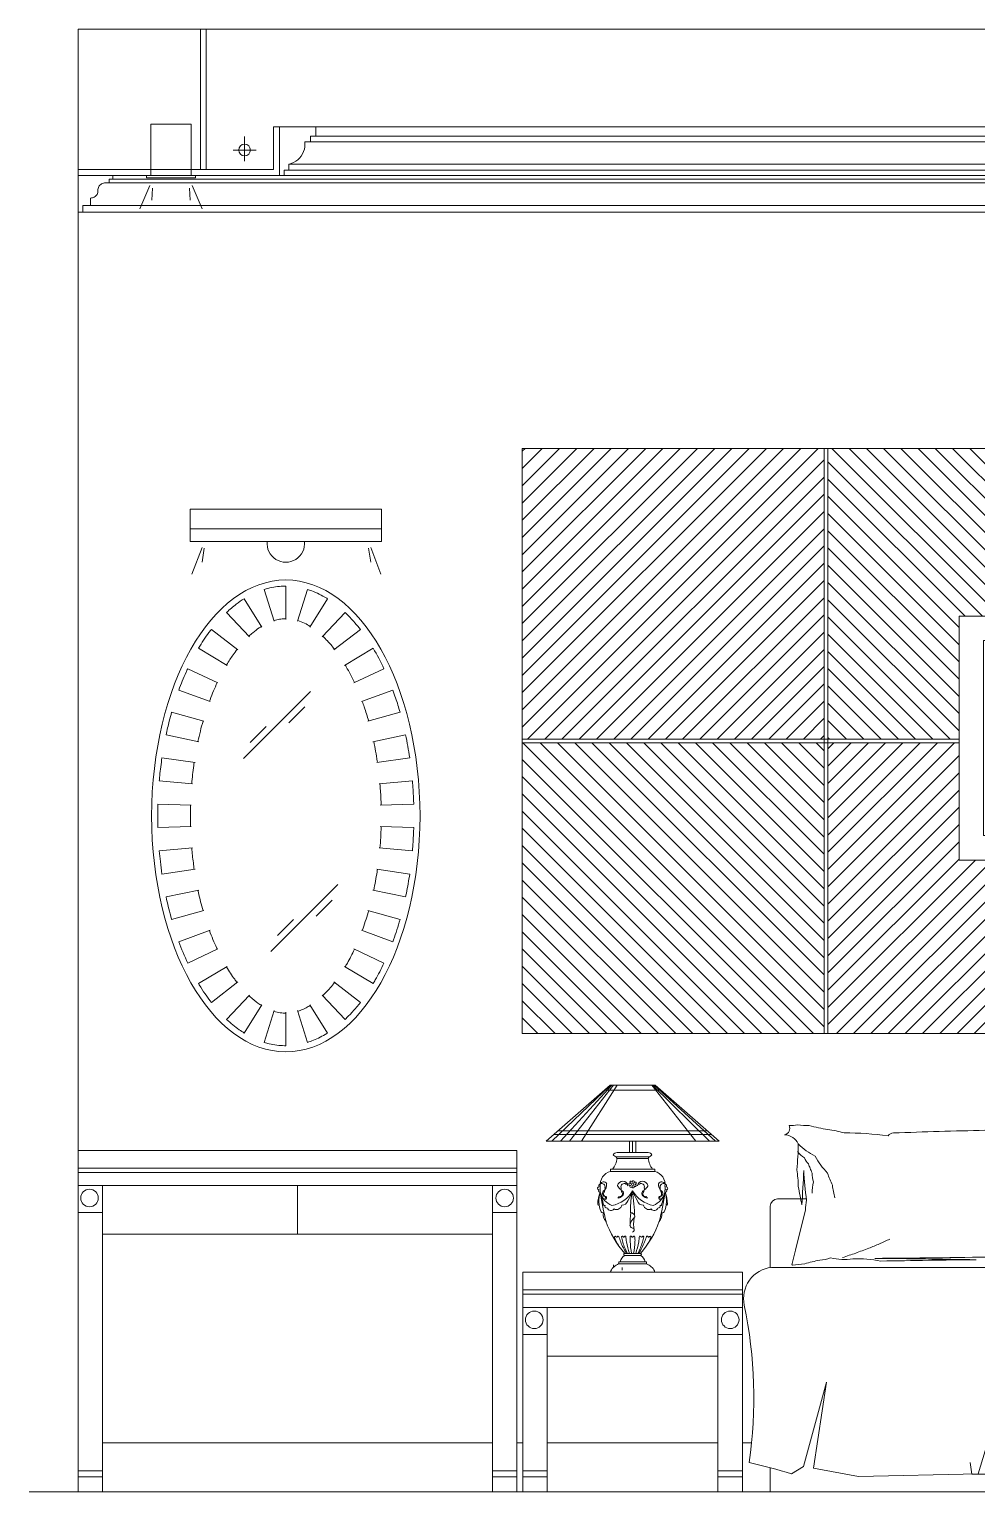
# Model space of a CAD drawing. Header units: centimetres. Extents: x 3092 to 3453, y 1226 to 1526.
# Drawn here: x 3091.6 to 3285.9, y 1226.3 to 1526.3 of the extents above; entities that cross this region are included whole.
import ezdxf

# ---------------------------------------------------------------- set-up
doc = ezdxf.new("R2010")
doc.units = ezdxf.units.CM
doc.layers.add('傢俱', color=7, linetype='Continuous', lineweight=15)

# ---------------------------------------------------------------- blocks, each defined once
blk = doc.blocks.new('天花線板剖面02')
for p, q in [((0, 0), (0, -10)), ((7.5, 0), (0, 0)), ((7.5, -1.92), (7.5, 0)), ((6.35, -1.92), (7.5, -1.92)), ((6.35, -1.92), (6.35, -3.07)), ((4.75, -5.58), (4.48, -6.02)), ((4.97, -5.11), (4.75, -5.58)), ((5.12, -4.61), (4.97, -5.11)), ((5.22, -4.1), (5.12, -4.61)), ((5.2, -3.07), (5.24, -3.58)), ((6.35, -3.07), (5.2, -3.07)), ((5.24, -3.58), (5.22, -4.1)), ((1.92, -8.88), (1, -8.88)), ((1, -8.88), (1, -10)), ((2.42, -7.54), (1.92, -7.67)), ((1.92, -7.67), (1.92, -8.88)), ((2.9, -7.34), (2.42, -7.54)), ((3.36, -7.09), (2.9, -7.34)), ((3.77, -6.78), (3.36, -7.09)), ((4.15, -6.43), (3.77, -6.78)), ((4.48, -6.02), (4.15, -6.43)), ((1, -10), (0, -10))]:
    blk.add_line(p, q)
blk = doc.blocks.new('天花線板剖面')
for p, q in [((0, 0), (0, -7.5)), ((0, 0), (7.15, 0)), ((4.08, -2.87), (4.11, -2.67)), ((4.08, -3.08), (4.08, -2.87)), ((4.11, -2.67), (4.17, -2.47)), ((4.17, -2.47), (4.25, -2.29)), ((4.25, -2.29), (4.36, -2.12)), ((4.36, -2.12), (4.5, -1.96)), ((4.5, -1.96), (4.65, -1.83)), ((4.65, -1.83), (4.82, -1.72)), ((4.82, -1.72), (5.01, -1.63)), ((5.01, -1.63), (5.21, -1.57)), ((5.21, -1.57), (5.41, -1.54)), ((5.41, -1.54), (5.61, -1.54)), ((5.61, -1.54), (6.38, -1.54)), ((6.38, -1.54), (6.38, -0.77)), ((6.38, -0.77), (7.15, -0.77)), ((7.15, -0.77), (7.15, 0)), ((2.54, -4.62), (2.74, -4.61)), ((2.54, -6.15), (2.54, -4.62)), ((2.74, -4.61), (2.94, -4.58)), ((2.94, -4.58), (3.14, -4.52)), ((3.14, -4.52), (3.33, -4.44)), ((3.33, -4.44), (3.5, -4.33)), ((3.5, -4.33), (3.65, -4.19)), ((3.65, -4.19), (3.79, -4.04)), ((3.79, -4.04), (3.9, -3.87)), ((3.9, -3.87), (3.98, -3.68)), ((3.98, -3.68), (4.04, -3.48)), ((4.04, -3.48), (4.07, -3.28)), ((4.07, -3.28), (4.08, -3.08)), ((0, -7.5), (1, -7.5)), ((1, -7.5), (1, -6.15)), ((1, -6.15), (2.54, -6.15))]:
    blk.add_line(p, q)
blk = doc.blocks.new('燈剖面示意')
for p, q in [((-2.31, 0), (-1.2, 0)), ((-1.2, 0), (1.2, 0)), ((-0.05, -2.26), (-0.05, 2.76)), ((1.2, 0), (2.4, 0))]:
    blk.add_line(p, q)
for start, end in [(0, 180), (180, 0)]:
    blk.add_arc((0, 0), 1.2, start, end)
blk = doc.blocks.new('筒燈立面')
for p, q in [((4.13, 10.51), (-4.13, 10.51)), ((-4.13, 10.51), (-4.13, 0)), ((4.13, 0), (4.13, 10.51)), ((-5, 0), (-5, -0.5)), ((-4.13, 0), (-5, 0)), ((-4.13, 0), (4.13, 0)), ((4.13, 0), (5, 0)), ((5, -0.5), (5, 0)), ((-4.32, -2.05), (-6.39, -6.84)), ((-5, -0.5), (5, -0.5)), ((-3.76, -2.61), (-3.93, -5.07)), ((3.76, -2.61), (3.93, -5.07)), ((4.32, -2.05), (6.39, -6.84))]:
    blk.add_line(p, q)
blk = doc.blocks.new('雙親床組')
at = {"color": 7, "linetype": 'ByBlock'}
for p, q in [((-73, 60.05), (-67.08, 60.05)), ((-3.78, 60.05), (-1.48, 60.05)), ((6, 60.05), (-2.4, 60.05)), ((73.04, 60.05), (69.29, 60.05)), ((-74.5, 58.55), (-74.5, 45.97)), ((74.54, 58.55), (74.54, 45.75)), ((-80.21, 45.02), (-80.21, 0)), ((73.32, 46), (-74.23, 46)), ((79.6, 45.02), (79.6, 0)), ((-85.21, 37.82), (-85.21, 0)), ((84.61, 37.82), (84.61, 0.01)), ((-80.21, 32.27), (-85.21, 32.27)), ((61.95, 22.47), (60.01, 31.09)), ((84.61, 32.27), (79.6, 32.27)), ((-80.21, 4.27), (-85.21, 4.27)), ((-80.21, 3.05), (-85.21, 3.05)), ((-74.54, 4.92), (-74.54, 0)), ((74.54, 5.16), (74.54, 0)), ((84.61, 4.27), (79.6, 4.27)), ((84.61, 3.05), (79.6, 3.05)), ((-85.21, 0), (-80.21, 0)), ((79.6, 0), (84.61, 0))]:
    blk.add_line(p, q, dxfattribs=at)
at = {"color": 7}
for p, q in [((-125.24, 45.02), (-125.24, 0)), ((-80.21, 45.02), (-125.24, 45.02)), ((124.64, 45.02), (79.6, 45.02)), ((124.64, 45.02), (124.64, 0)), ((-80.21, 41.42), (-125.24, 41.42)), ((-80.21, 40.52), (-125.24, 40.52)), ((124.64, 41.42), (79.6, 41.42)), ((124.64, 40.52), (79.6, 40.52)), ((-80.21, 37.82), (-125.24, 37.82)), ((-120.24, 37.82), (-120.24, 0.01)), ((124.64, 37.82), (79.6, 37.82)), ((119.63, 37.82), (119.63, 0)), ((-120.24, 32.27), (-125.24, 32.27)), ((124.64, 32.27), (119.63, 32.27)), ((-85.21, 27.82), (-120.24, 27.82)), ((119.63, 27.82), (84.61, 27.82)), ((-120.24, 4.27), (-125.24, 4.27)), ((-120.24, 3.05), (-125.24, 3.05)), ((124.64, 4.27), (119.63, 4.27)), ((124.64, 3.05), (119.63, 3.05)), ((-125.24, 0), (-120.24, 0)), ((119.63, 0), (124.64, 0))]:
    blk.add_line(p, q, dxfattribs=at)
at = {"lineweight": 18, "ltscale": 0.05}
blk.add_line((-74.54, 0), (74.54, 0), dxfattribs=at)
at = {"color": 7, "linetype": 'ByBlock'}
for points in [[(-68.74, 71.36, 0.263368), (-71.54, 73.24, 0.494818), (-70.62, 75.11, 0.049225), (-68.85, 75.29, 0.036831), (-66.49, 75.11, 0.031893), (-62.69, 74.3, -0.035782), (-59.3, 73.6, -0.032941), (-50.33, 73.01, -0.233177), (-49.21, 73.6, -0.003617), (-30.46, 74.14, 0.033397), (-28.44, 74.36, 0.03204), (-24.73, 74.29, -0.018442), (-18.3, 73.99, -0.010837), (-11.82, 74.06, -0.014624), (-7.03, 74.36, -0.111249), (-4.78, 75.09, 0.153708), (-3.09, 75.49, 0.076444), (-2.34, 75.32, 0.215512), (-2.15, 75.11, 0.585858), (-2.41, 74.81, -0.363489), (-2.9, 74.55, -0.191716), (-2.91, 73.4, 0.129675), (-2.71, 71.74, 0.01735), (-3.01, 70.05, -0.019326), (-3.27, 68.55, -0.018818), (-3.94, 61.71, -0.037668), (-4.03, 65.14, -0.006204), (-3.89, 61.75, -0.001963), (-3.27, 51.06, -0.028341), (-2.85, 47.45, 0.117014), (-2.9, 46.56, 0.36606), (-3.04, 46.47, 0.03973), (-4.4, 46.75, 0.048309), (-5.78, 47.3, -0.062981), (-6.84, 47.69, -0.04058), (-9.18, 48.02, -0.014345), (-15.86, 48.25, -0.005484), (-28.4, 48.17, -0.002795), (-53.02, 47.87, -0.0018), (-32.27, 47.6, 0.001908), (-51.84, 47.31, 0.06251), (-57.55, 47.75, -0.078669), (-62.11, 47.95, -0.047825), (-64.35, 47.48, 0.034494), (-67.43, 46.75, 0.023571), (-69.96, 46.45, 0.510228), (-70.06, 46.56), (-69.31, 49.56), (-67.24, 57.82, -0.073041), (-67.04, 59.78, -0.023305), (-67.62, 65.89, -0.005996), (-68.02, 58.82, 0.01097), (-68.76, 62.62, 0.042281), (-69.05, 66.05, 0.027201), (-68.76, 71.39)], [(4.33, 71.36, 0.263368), (1.54, 73.24, 0.494818), (2.46, 75.11, 0.049225), (4.22, 75.29, 0.036831), (6.59, 75.11, 0.031893), (10.39, 74.3, -0.035782), (13.78, 73.6, -0.032941), (22.74, 73.01, -0.026564), (33.87, 73.6, -0.010819), (27.62, 74.14, 0.033397), (29.64, 74.36, 0.03204), (33.35, 74.29, -0.00554), (54.78, 73.99, -0.010837), (61.26, 74.06, -0.014624), (66.05, 74.36, -0.111249), (68.3, 75.09, 0.153708), (69.99, 75.49, 0.076444), (70.73, 75.32, 0.215512), (70.93, 75.11, 0.585858), (70.66, 74.81, -0.363489), (70.18, 74.55, -0.191716), (70.17, 73.4, 0.129675), (70.37, 71.74, 0.01735), (70.07, 70.05, -0.019326), (69.8, 68.55, -0.018818), (69.14, 61.71, -0.037668), (69.05, 65.14, -0.006204), (69.19, 61.75, -0.001963), (69.8, 51.06, -0.028341), (70.23, 47.45, 0.117014), (70.18, 46.56, 0.36606), (70.03, 46.47, 0.03973), (68.68, 46.75, 0.048309), (67.3, 47.3, -0.062981), (66.23, 47.69, -0.04058), (63.89, 48.02, -0.014345), (57.22, 48.25, -0.002498), (29.68, 48.17, -0.14072), (30.06, 47.87, -0.008762), (25.81, 47.6, 0.008153), (21.24, 47.31, 0.06251), (15.52, 47.75, -0.078669), (10.96, 47.95, -0.047825), (8.73, 47.48, 0.034494), (5.65, 46.75, 0.023571), (3.12, 46.45, 0.510228), (3.02, 46.56), (3.77, 49.56), (5.84, 57.82, -0.073041), (6.03, 59.78, -0.023305), (5.46, 65.89, -0.005996), (5.05, 58.82, 0.01097), (4.32, 62.62, 0.042281), (4.03, 66.05, 0.027201), (4.32, 71.39)], [(-16.36, 73.98, -0.027842), (-18.73, 72.92, -0.048685), (-19.99, 72.11, -0.023666), (-22.78, 69.67, -0.031223), (-24.68, 67.61, -0.046801), (-25.19, 66.84, -0.023191), (-26, 65.17)], [(-8.16, 74.55, -0.088153), (-11.61, 74.2, -0.088153), (-14.73, 72.67, -0.077547), (-16.89, 70.51, -0.077547), (-18.3, 67.79)], [(56.72, 73.98, -0.027842), (54.34, 72.92, -0.004463), (38.09, 72.11, -0.023666), (35.3, 69.67, -0.031223), (33.39, 67.61, -0.046801), (32.88, 66.84, -0.023191), (32.08, 65.17)], [(64.92, 74.55, -0.088153), (61.47, 74.2, -0.088153), (58.35, 72.67, -0.077547), (56.18, 70.51, -0.077547), (54.78, 67.79)], [(-68.91, 69.76, 0.05369), (-67.49, 68.46, 0.070312), (-66.68, 67.23, 0.015448), (-66.3, 66.38, 0.013244), (-65.93, 65.35, 0.082127), (-65.63, 63.55, 0.064164), (-65.93, 61.23)], [(-68.76, 71.36, 0.077379), (-65.28, 68.83, 0.077379), (-62.73, 65.35, 0.047525), (-61.74, 62.89, 0.047525), (-61.23, 60.29)], [(4.17, 69.76, 0.05369), (5.59, 68.46, 0.070312), (6.4, 67.23, 0.015448), (6.77, 66.38, 0.013244), (7.15, 65.35, 0.082127), (7.45, 63.55, 0.064164), (7.15, 61.23)], [(4.32, 71.36, 0.077379), (7.8, 68.83, 0.077379), (10.34, 65.35, 0.047525), (11.34, 62.89, 0.047525), (11.85, 60.29)], [(-7.78, 47.87, -0.016108), (-11.67, 50.5, -0.024599), (-14.35, 52, -0.009477), (-19.26, 54.33, -0.015937), (-22.24, 55.57, -0.072521), (-23.88, 55.93, -0.033339), (-27.5, 55.94)], [(65.3, 47.87, -0.016108), (61.4, 50.5, -0.024599), (58.72, 52, -0.002568), (38.82, 54.33, -0.015937), (35.84, 55.57, -0.072521), (34.2, 55.93, -0.033339), (30.58, 55.94)], [(-59.7, 48.03, -0.009729), (-56.97, 48.93, -0.009729), (-54.28, 49.94, -0.007971), (-52.11, 50.84, -0.007971), (-49.96, 51.81)], [(13.37, 48.03, -0.009729), (16.1, 48.93, -0.009729), (18.79, 49.94, -0.007971), (20.97, 50.84, -0.007971), (23.11, 51.81)], [(-74.23, 46, 0.450814), (-79.81, 38.26, -0.085969), (-78.79, 6.02, -0.008376), (-70.13, 3.69), (-67.68, 5.19), (-62.98, 22.47), (-65.62, 4.82), (-56.41, 3.13), (-31.86, 3.69), (-27.34, 18.53)], [(73.32, 46, -0.450814), (78.89, 38.26, 0.085969), (77.88, 6.02, 0.008376), (69.21, 3.69), (66.77, 5.19), (62.07, 22.47), (64.7, 4.82), (55.49, 3.13), (30.94, 3.69), (26.43, 18.53)]]:
    blk.add_lwpolyline(points, format="xyb", dxfattribs=at)
blk.add_lwpolyline([(32.61, 6.2), (33.23, 3.59), (-33.14, 3.59), (-33.46, 5.97)], dxfattribs=at)
at = {"color": 7}
for centre in [(-122.89, 35.27), (-82.7, 35.27), (81.95, 35.27), (122.14, 35.27)]:
    blk.add_circle(centre, 1.8, dxfattribs=at)
at = {"color": 7, "linetype": 'ByBlock'}
for centre, start, end in [((-73, 58.55), 90, 180), ((73.04, 58.55), 0, 90)]:
    blk.add_arc(centre, 1.5, start, end, dxfattribs=at)
blk = doc.blocks.new('雙親房化妝檯')
at = {"color": 7}
for p, q in [((23.03, 197.54), (62.21, 197.54)), ((25.44, 193.67), (23.33, 188.24)), ((25.9, 193.52), (25.44, 190.7)), ((59.57, 193.52), (60.03, 190.7)), ((60.03, 193.67), (62.13, 188.24)), ((37.72, 177.37), (34.1, 183.19)), ((40.24, 178.55), (38.21, 185.09)), ((42.62, 178.92), (42.62, 185.77)), ((45, 178.55), (47.04, 185.09)), ((47.52, 177.37), (51.14, 183.19)), ((35.17, 175.38), (30.47, 180.36)), ((50.07, 175.38), (54.78, 180.36)), ((32.76, 172.7), (27.35, 176.9)), ((52.48, 172.7), (57.9, 176.9)), ((30.59, 169.5), (24.7, 173.01)), ((54.65, 169.5), (60.54, 173.01)), ((28.7, 165.92), (22.49, 168.82)), ((56.54, 165.92), (62.75, 168.82)), ((27.11, 162.07), (20.67, 164.43)), ((47.67, 164.16), (33.91, 150.39)), ((58.14, 162.07), (64.57, 164.43)), ((25.8, 158.03), (19.2, 159.9)), ((46.51, 160.97), (43.23, 157.69)), ((59.45, 158.03), (66.04, 159.9)), ((38.59, 156.95), (35.32, 153.67)), ((24.76, 153.84), (18.06, 155.26)), ((60.48, 153.84), (67.18, 155.26)), ((24, 149.56), (17.22, 150.56)), ((61.25, 149.56), (68.03, 150.56)), ((23.49, 145.21), (16.66, 145.8)), ((61.75, 145.21), (68.58, 145.8)), ((23.24, 140.83), (16.39, 141.02)), ((62, 140.83), (68.85, 141.02)), ((23.24, 136.43), (16.39, 136.24)), ((62, 136.43), (68.85, 136.24)), ((23.49, 132.05), (16.66, 131.46)), ((61.75, 132.05), (68.58, 131.46)), ((24, 127.7), (17.22, 126.7)), ((61.25, 127.7), (68.03, 126.7)), ((24.76, 123.42), (18.06, 122)), ((53.28, 124.56), (39.52, 110.8)), ((60.48, 123.42), (67.18, 122)), ((52.11, 121.37), (48.84, 118.09)), ((25.8, 119.23), (19.2, 117.36)), ((44.2, 117.35), (40.92, 114.07)), ((59.45, 119.23), (66.04, 117.36)), ((27.11, 115.19), (20.67, 112.83)), ((58.14, 115.19), (64.57, 112.83)), ((28.7, 111.34), (22.49, 108.44)), ((56.54, 111.34), (62.75, 108.44)), ((30.59, 107.76), (24.7, 104.25)), ((54.65, 107.76), (60.54, 104.25)), ((32.76, 104.56), (27.35, 100.36)), ((52.48, 104.56), (57.9, 100.36)), ((35.17, 101.88), (30.47, 96.9)), ((37.72, 99.89), (34.1, 94.07)), ((47.52, 99.89), (51.14, 94.07)), ((50.07, 101.88), (54.78, 96.9)), ((40.24, 98.71), (38.21, 92.17)), ((42.62, 98.34), (42.62, 91.49)), ((45, 98.71), (47.04, 92.17)), ((0, 70), (0, 0)), ((90, 70), (0, 70)), ((90, 70), (90, 0)), ((90, 66.4), (0, 66.4)), ((90, 65.5), (0, 65.5)), ((90, 62.8), (0, 62.8)), ((5.01, 62.8), (5.01, 0.01)), ((45, 52.8), (45, 62.8)), ((84.99, 62.8), (84.99, 0)), ((5.01, 57.25), (0, 57.25)), ((90, 57.25), (84.99, 57.25)), ((84.99, 52.8), (5.01, 52.8)), ((5.01, 4.27), (0, 4.27)), ((5.01, 3.05), (0, 3.05)), ((90, 4.27), (84.99, 4.27)), ((90, 3.05), (84.99, 3.05)), ((0, 0), (5.01, 0)), ((84.99, 0), (90, 0))]:
    blk.add_line(p, q, dxfattribs=at)
at = {"color": 7, "ltscale": 100}
for p in [(0, 70), (90, 0)]:
    blk.add_line(p, (90, 70), dxfattribs=at)
at = {"color": 7}
blk.add_lwpolyline([(23.03, 194.94), (62.21, 194.94), (62.21, 201.54), (23.03, 201.54)], close=True, dxfattribs=at)
for centre in [(2.35, 60.25), (87.5, 60.25)]:
    blk.add_circle(centre, 1.8, dxfattribs=at)
blk.add_arc((42.62, 194.5), 3.84, 173.3719, 6.6281, dxfattribs=at)
blk.add_ellipse((42.62, 138.63), major_axis=(0, -48.4), ratio=0.568618, dxfattribs=at)
for points, knots in [([(34.1, 183.19), (33.55, 182.85), (33, 182.47), (31.79, 181.54), (31.12, 180.98), (30.47, 180.36)], [3.4818503, 3.4818503, 3.4818503, 3.4818503, 3.5495517, 3.5495517, 3.6341875, 3.6341875, 3.6341875, 3.6341875]), ([(42.62, 185.77), (42.31, 185.77), (42, 185.76), (40.65, 185.68), (39.6, 185.49), (38.45, 185.17), (38.33, 185.13), (38.21, 185.09)], [3.1415928, 3.1415928, 3.1415928, 3.1415928, 3.1783617, 3.1783617, 3.3020917, 3.3020917, 3.3163824, 3.3163824, 3.3163824, 3.3163824]), ([(51.14, 183.19), (51.1, 183.22), (51.05, 183.25), (49.99, 183.89), (48.97, 184.4), (47.64, 184.9), (47.34, 185), (47.04, 185.09)], [2.8013337, 2.8013337, 2.8013337, 2.8013337, 2.8071716, 2.8071716, 2.9309016, 2.9309016, 2.9668036, 2.9668036, 2.9668036, 2.9668036]), ([(57.9, 176.9), (57.54, 177.36), (57.17, 177.81), (56.14, 179), (55.46, 179.71), (54.78, 180.36)], [2.5091808, 2.5091808, 2.5091808, 2.5091808, 2.5597116, 2.5597116, 2.6489977, 2.6489977, 2.6489977, 2.6489977]), ([(37.63, 177.51), (37.48, 177.41), (37.32, 177.31), (36.73, 176.91), (36.29, 176.57), (35.58, 175.98), (35.32, 175.75), (35.06, 175.5)], [3.4818502, 3.4818502, 3.4818502, 3.4818502, 3.5107662, 3.5107662, 3.5887635, 3.5887635, 3.6341875, 3.6341875, 3.6341875, 3.6341875]), ([(42.62, 179.09), (42.36, 179.09), (42.11, 179.07), (41.49, 179.01), (41.13, 178.95), (40.57, 178.82), (40.38, 178.77), (40.19, 178.71)], [3.1415924, 3.1415924, 3.1415924, 3.1415924, 3.1987769, 3.1987769, 3.2767742, 3.2767742, 3.3163804, 3.3163804, 3.3163804, 3.3163804]), ([(47.61, 177.51), (47.22, 177.75), (46.85, 177.96), (46, 178.37), (45.53, 178.56), (45.07, 178.7), (45.06, 178.7), (45.05, 178.71)], [2.8013354, 2.8013354, 2.8013354, 2.8013354, 2.8719899, 2.8719899, 2.9647849, 2.9647849, 2.9668027, 2.9668027, 2.9668027, 2.9668027]), ([(27.35, 176.9), (27.18, 176.69), (27.02, 176.47), (26.11, 175.24), (25.39, 174.16), (24.7, 173.01)], [3.7740051, 3.7740051, 3.7740051, 3.7740051, 3.7970117, 3.7970117, 3.9034302, 3.9034302, 3.9034302, 3.9034302]), ([(52.61, 172.8), (52.13, 173.43), (51.64, 174), (50.83, 174.87), (50.51, 175.2), (50.19, 175.5)], [2.5091808, 2.5091808, 2.5091808, 2.5091808, 2.5936048, 2.5936048, 2.6489984, 2.6489984, 2.6489984, 2.6489984]), ([(32.63, 172.8), (32.35, 172.44), (32.07, 172.06), (31.35, 171.04), (30.92, 170.37), (30.48, 169.63), (30.46, 169.61), (30.45, 169.58)], [3.7740051, 3.7740051, 3.7740051, 3.7740051, 3.8227555, 3.8227555, 3.9007528, 3.9007528, 3.9034303, 3.9034303, 3.9034303, 3.9034303]), ([(22.49, 168.82), (22.38, 168.58), (22.27, 168.34), (21.63, 166.92), (21.14, 165.69), (20.67, 164.43)], [4.0246483, 4.0246483, 4.0246483, 4.0246483, 4.0444717, 4.0444717, 4.1395075, 4.1395075, 4.1395075, 4.1395075]), ([(56.69, 165.99), (56.16, 167.13), (55.6, 168.21), (54.94, 169.33), (54.87, 169.46), (54.8, 169.58)], [2.2585369, 2.2585369, 2.2585369, 2.2585369, 2.3661293, 2.3661293, 2.3797551, 2.3797551, 2.3797551, 2.3797551]), ([(28.55, 165.99), (28.03, 164.87), (27.53, 163.69), (27.03, 162.35), (26.99, 162.24), (26.95, 162.13)], [4.0246484, 4.0246484, 4.0246484, 4.0246484, 4.1302352, 4.1302352, 4.1395076, 4.1395076, 4.1395076, 4.1395076]), ([(59.61, 158.07), (59.32, 159.07), (59.02, 160.04), (58.57, 161.37), (58.43, 161.75), (58.29, 162.13)], [2.033686, 2.033686, 2.033686, 2.033686, 2.111659, 2.111659, 2.1436779, 2.1436779, 2.1436779, 2.1436779]), ([(66.04, 159.9), (65.76, 160.89), (65.46, 161.87), (64.95, 163.36), (64.77, 163.9), (64.57, 164.43)], [2.0336862, 2.0336862, 2.0336862, 2.0336862, 2.1036969, 2.1036969, 2.143678, 2.143678, 2.143678, 2.143678]), ([(19.2, 159.9), (19.03, 159.3), (18.87, 158.69), (18.48, 157.15), (18.26, 156.21), (18.06, 155.26)], [4.2494994, 4.2494994, 4.2494994, 4.2494994, 4.2919318, 4.2919318, 4.3558301, 4.3558301, 4.3558301, 4.3558301]), ([(61.41, 149.58), (61.4, 149.68), (61.38, 149.77), (61.16, 151.22), (60.92, 152.56), (60.64, 153.88)], [1.823688, 1.823688, 1.823688, 1.823688, 1.8301939, 1.8301939, 1.9273551, 1.9273551, 1.9273551, 1.9273551]), ([(17.22, 150.56), (17.04, 149.33), (16.88, 148.09), (16.73, 146.49), (16.69, 146.15), (16.66, 145.8)], [4.4594973, 4.4594973, 4.4594973, 4.4594973, 4.5393918, 4.5393918, 4.5613538, 4.5613538, 4.5613538, 4.5613538]), ([(23.83, 149.58), (23.8, 149.37), (23.77, 149.16), (23.57, 147.72), (23.43, 146.48), (23.33, 145.23)], [4.4594973, 4.4594973, 4.4594973, 4.4594973, 4.4744587, 4.4744587, 4.5613538, 4.5613538, 4.5613538, 4.5613538]), ([(62.17, 140.83), (62.14, 141.83), (62.09, 142.83), (61.99, 144.29), (61.96, 144.76), (61.92, 145.23)], [1.6210265, 1.6210265, 1.6210265, 1.6210265, 1.6894613, 1.6894613, 1.7218315, 1.7218315, 1.7218315, 1.7218315]), ([(68.85, 141.02), (68.84, 141.45), (68.83, 141.87), (68.76, 143.47), (68.68, 144.64), (68.58, 145.8)], [1.6210264, 1.6210264, 1.6210264, 1.6210264, 1.6476822, 1.6476822, 1.7218316, 1.7218316, 1.7218316, 1.7218316]), ([(16.39, 141.02), (16.39, 141.01), (16.39, 140.99), (16.34, 139.4), (16.34, 137.82), (16.39, 136.24)], [4.6621589, 4.6621589, 4.6621589, 4.6621589, 4.6631218, 4.6631218, 4.7626191, 4.7626191, 4.7626191, 4.7626191]), ([(23.07, 140.83), (23.06, 140.22), (23.05, 139.61), (23.04, 138.14), (23.05, 137.28), (23.07, 136.43)], [4.6621589, 4.6621589, 4.6621589, 4.6621589, 4.703941, 4.703941, 4.7626191, 4.7626191, 4.7626191, 4.7626191]), ([(68.58, 131.46), (68.68, 132.65), (68.76, 133.85), (68.83, 135.45), (68.84, 135.84), (68.85, 136.24)], [1.419761, 1.419761, 1.419761, 1.419761, 1.4956773, 1.4956773, 1.5205662, 1.5205662, 1.5205662, 1.5205662]), ([(23.33, 132.03), (23.41, 131.02), (23.52, 130.02), (23.71, 128.57), (23.77, 128.12), (23.83, 127.67)], [4.8634242, 4.8634242, 4.8634242, 4.8634242, 4.9334234, 4.9334234, 4.9652806, 4.9652806, 4.9652806, 4.9652806]), ([(16.66, 131.46), (16.73, 130.72), (16.8, 129.98), (16.98, 128.39), (17.09, 127.54), (17.22, 126.7)], [4.8634242, 4.8634242, 4.8634242, 4.8634242, 4.9105818, 4.9105818, 4.9652807, 4.9652807, 4.9652807, 4.9652807]), ([(60.64, 123.38), (60.9, 124.61), (61.13, 125.86), (61.36, 127.31), (61.38, 127.49), (61.41, 127.67)], [1.2142376, 1.2142376, 1.2142376, 1.2142376, 1.3048878, 1.3048878, 1.3179047, 1.3179047, 1.3179047, 1.3179047]), ([(67.18, 122), (67.24, 122.26), (67.29, 122.52), (67.6, 124.07), (67.83, 125.38), (68.03, 126.7)], [1.2142376, 1.2142376, 1.2142376, 1.2142376, 1.2316997, 1.2316997, 1.3179047, 1.3179047, 1.3179047, 1.3179047]), ([(24.6, 123.38), (24.87, 122.11), (25.17, 120.87), (25.55, 119.5), (25.59, 119.34), (25.64, 119.19)], [5.0689477, 5.0689477, 5.0689477, 5.0689477, 5.1629058, 5.1629058, 5.1752784, 5.1752784, 5.1752784, 5.1752784]), ([(18.06, 122), (18.34, 120.67), (18.65, 119.37), (19.07, 117.85), (19.13, 117.6), (19.2, 117.36)], [5.0689478, 5.0689478, 5.0689478, 5.0689478, 5.1580418, 5.1580418, 5.1752785, 5.1752785, 5.1752785, 5.1752785]), ([(58.29, 115.13), (58.73, 116.32), (59.13, 117.56), (59.54, 118.95), (59.57, 119.07), (59.61, 119.19)], [0.997915, 0.997915, 0.997915, 0.997915, 1.0986711, 1.0986711, 1.1079069, 1.1079069, 1.1079069, 1.1079069]), ([(64.57, 112.83), (64.62, 112.96), (64.67, 113.09), (65.19, 114.56), (65.64, 115.94), (66.04, 117.36)], [0.9979149, 0.9979149, 0.9979149, 0.9979149, 1.0077543, 1.0077543, 1.1079069, 1.1079069, 1.1079069, 1.1079069]), ([(26.95, 115.13), (27.41, 113.87), (27.91, 112.66), (28.48, 111.43), (28.51, 111.35), (28.55, 111.27)], [5.2852704, 5.2852704, 5.2852704, 5.2852704, 5.3923881, 5.3923881, 5.4001296, 5.4001296, 5.4001296, 5.4001296]), ([(54.8, 107.68), (54.95, 107.93), (55.09, 108.18), (55.74, 109.33), (56.23, 110.28), (56.69, 111.27)], [0.7618374, 0.7618374, 0.7618374, 0.7618374, 0.789346, 0.789346, 0.8830557, 0.8830557, 0.8830557, 0.8830557]), ([(60.54, 104.25), (60.68, 104.49), (60.82, 104.73), (61.59, 106.07), (62.19, 107.23), (62.75, 108.44)], [0.7618375, 0.7618375, 0.7618375, 0.7618375, 0.7838089, 0.7838089, 0.8830557, 0.8830557, 0.8830557, 0.8830557]), ([(30.45, 107.68), (30.99, 106.76), (31.56, 105.9), (32.3, 104.89), (32.46, 104.67), (32.63, 104.46)], [5.5213478, 5.5213478, 5.5213478, 5.5213478, 5.6218705, 5.6218705, 5.6507735, 5.6507735, 5.6507735, 5.6507735]), ([(24.7, 104.25), (24.75, 104.17), (24.81, 104.08), (25.65, 102.69), (26.48, 101.48), (27.35, 100.36)], [5.5213477, 5.5213477, 5.5213477, 5.5213477, 5.5292319, 5.5292319, 5.6507726, 5.6507726, 5.6507726, 5.6507726]), ([(50.19, 101.76), (50.29, 101.86), (50.39, 101.96), (50.91, 102.47), (51.34, 102.92), (52.05, 103.75), (52.33, 104.09), (52.61, 104.46)], [0.4925952, 0.4925952, 0.4925952, 0.4925952, 0.5102381, 0.5102381, 0.5831292, 0.5831292, 0.6324118, 0.6324118, 0.6324118, 0.6324118]), ([(35.06, 101.76), (35.28, 101.55), (35.5, 101.35), (36.26, 100.7), (36.78, 100.31), (37.41, 99.89), (37.52, 99.82), (37.63, 99.75)], [5.7905911, 5.7905911, 5.7905911, 5.7905911, 5.8292862, 5.8292862, 5.9219608, 5.9219608, 5.9429279, 5.9429279, 5.9429279, 5.9429279]), ([(45.05, 98.55), (45.27, 98.62), (45.48, 98.69), (46.07, 98.92), (46.44, 99.09), (47.08, 99.43), (47.34, 99.58), (47.61, 99.75)], [0.1747883, 0.1747883, 0.1747883, 0.1747883, 0.2186735, 0.2186735, 0.2915646, 0.2915646, 0.340258, 0.340258, 0.340258, 0.340258]), ([(54.78, 96.9), (55.29, 97.39), (55.81, 97.91), (56.85, 99.06), (57.38, 99.69), (57.9, 100.36)], [0.492595, 0.492595, 0.492595, 0.492595, 0.5598635, 0.5598635, 0.6324124, 0.6324124, 0.6324124, 0.6324124]), ([(30.47, 96.9), (31.32, 96.1), (32.18, 95.38), (33.41, 94.52), (33.75, 94.29), (34.1, 94.07)], [5.79059, 5.79059, 5.79059, 5.79059, 5.9004219, 5.9004219, 5.9429274, 5.9429274, 5.9429274, 5.9429274]), ([(40.19, 98.55), (40.64, 98.41), (41.07, 98.32), (41.87, 98.2), (42.25, 98.17), (42.62, 98.17)], [6.1083953, 6.1083953, 6.1083953, 6.1083953, 6.1999846, 6.1999846, 6.2831853, 6.2831853, 6.2831853, 6.2831853]), ([(47.04, 92.17), (47.45, 92.29), (47.86, 92.44), (49.2, 92.98), (50.12, 93.45), (51.07, 94.03), (51.11, 94.05), (51.14, 94.07)], [0.174789, 0.174789, 0.174789, 0.174789, 0.2239454, 0.2239454, 0.3359181, 0.3359181, 0.340259, 0.340259, 0.340259, 0.340259]), ([(38.21, 92.17), (38.54, 92.06), (38.87, 91.97), (40.24, 91.64), (41.28, 91.51), (42.43, 91.49), (42.52, 91.49), (42.62, 91.49)], [6.1083965, 6.1083965, 6.1083965, 6.1083965, 6.1478819, 6.1478819, 6.2716119, 6.2716119, 6.2831853, 6.2831853, 6.2831853, 6.2831853])]:
    blk.add_open_spline(points, degree=3, knots=knots, dxfattribs=at)
for points in [[(62.75, 168.82), (62.06, 170.3), (61.32, 171.7), (60.54, 173.01)], [(25.64, 158.07), (25.25, 156.72), (24.91, 155.31), (24.6, 153.88)], [(68.03, 150.56), (67.79, 152.15), (67.51, 153.72), (67.18, 155.26)], [(61.92, 132.03), (62.04, 133.49), (62.13, 134.95), (62.17, 136.43)], [(20.67, 112.83), (21.23, 111.3), (21.84, 109.84), (22.49, 108.44)]]:
    blk.add_open_spline(points, degree=3, dxfattribs=at)
blk = doc.blocks.new('掛畫03')
at = {"color": 7}
for p, q in [((-34.99, 50), (34.99, 50)), ((-34.99, 0), (-34.99, 50)), ((34.99, 50), (34.99, 0)), ((-29.99, 45), (29.99, 45)), ((-29.99, 5), (-29.99, 45)), ((-27.99, 43), (27.99, 43)), ((-27.99, 7), (-27.99, 43)), ((27.99, 43), (27.99, 7)), ((29.99, 45), (29.99, 5)), ((-8.9, 28.25), (-7.4, 30.89)), ((-12.48, 26.86), (-12.16, 27.62)), ((-9.27, 20.63), (-12.2, 27.53)), ((-12.1, 25.75), (-11.22, 27.82)), ((-12.09, 21.13), (-9.08, 28.22)), ((-11.89, 23.71), (-10.03, 28.06)), ((-11.32, 20.96), (-8.18, 28.36)), ((-8.1, 20.44), (-11.21, 27.76)), ((-7.21, 20.32), (-10.44, 27.92)), ((-10.32, 20.76), (-7.02, 28.5)), ((-6.19, 20.21), (-9.54, 28.09)), ((-9.53, 20.62), (-6.13, 28.62)), ((-5.31, 20.13), (-8.75, 28.22)), ((-8.49, 20.45), (-4.99, 28.68)), ((-4.19, 20.06), (-7.73, 28.38)), ((-7.67, 20.39), (-4.13, 28.72)), ((-3.33, 20.03), (-6.93, 28.48)), ((-6.67, 20.17), (-3.02, 28.75)), ((-5.86, 20.11), (-2.18, 28.76)), ((-2.19, 19.96), (-5.86, 28.59)), ((-1.37, 20.02), (-5.04, 28.65)), ((-4.8, 20.29), (-1.2, 28.74)), ((-3.98, 20.23), (-0.37, 28.71)), ((-0.37, 20.23), (-3.98, 28.71)), ((0.45, 20.29), (-3.15, 28.74)), ((-2.98, 20.02), (0.69, 28.65)), ((1.51, 20.11), (-2.17, 28.76)), ((-2.16, 19.96), (1.51, 28.59)), ((2.32, 20.17), (-1.33, 28.75)), ((-1.02, 20.03), (2.58, 28.48)), ((3.32, 20.39), (-0.22, 28.72)), ((-0.16, 20.06), (3.38, 28.38)), ((4.14, 20.45), (0.64, 28.68)), ((0.96, 20.13), (4.4, 28.22)), ((5.18, 20.62), (1.81, 28.56)), ((1.84, 20.21), (5.19, 28.09)), ((5.97, 20.76), (2.69, 28.46)), ((2.85, 20.32), (6.09, 27.92)), ((3.75, 20.44), (6.86, 27.76)), ((6.97, 20.96), (3.85, 28.31)), ((7.74, 21.13), (4.75, 28.17)), ((4.92, 20.63), (7.85, 27.53)), ((8.45, 21.39), (5.63, 28.01)), ((5.83, 20.8), (8.62, 27.35)), ((9.24, 21.6), (6.59, 27.81)), ((7.06, 21.05), (9.61, 27.05)), ((10.02, 21.83), (7.57, 27.59)), ((10.82, 22.08), (8.58, 27.34)), ((11.59, 22.34), (9.58, 27.06)), ((-10.18, 20.8), (-11.95, 24.95)), ((8, 21.28), (10.36, 26.83)), ((9.22, 21.6), (11.32, 26.52)), ((10.19, 21.88), (12.05, 26.26)), ((12.38, 22.62), (10.62, 26.75)), ((11.27, 22.23), (12.86, 25.97)), ((13.06, 22.88), (11.54, 26.44)), ((13.78, 23.16), (12.54, 26.08)), ((12.55, 22.69), (13.79, 25.6)), ((14.48, 23.45), (13.52, 25.71)), ((13.56, 23.08), (14.51, 25.3)), ((15.17, 23.76), (14.51, 25.3)), ((14.56, 23.49), (15.2, 25)), ((-20.74, 21.26), (-20.74, 21.26)), ((-16.02, 21.27), (-16.02, 21.27)), ((-15.59, 22), (-15.59, 22)), ((-12.35, 21.28), (-12.37, 21.32)), ((-11.41, 21.05), (-12.03, 22.5)), ((12.12, 21.27), (12.12, 21.27)), ((12.27, 21.32), (12.27, 21.32)), ((14.88, 21.58), (14.88, 21.58)), ((15.16, 21.32), (15.16, 21.32)), ((16.21, 21.42), (16.21, 21.42)), ((16.99, 21.33), (16.99, 21.33)), ((18.04, 22.82), (18.04, 22.82)), ((19.43, 22.91), (19.43, 22.91)), ((19.71, 22.65), (19.71, 22.65)), ((20.18, 21.47), (20.18, 21.47)), ((21.03, 21.44), (21.03, 21.44)), ((21.71, 21.33), (21.71, 21.33)), ((22.13, 22.97), (22.13, 22.97)), ((24.05, 21.45), (24.05, 21.45)), ((-22.87, 18.06), (-22.87, 18.06)), ((-22.51, 19.38), (-22.51, 19.38)), ((-21.52, 19.38), (-21.52, 19.38)), ((-20.82, 18.33), (-20.82, 18.33)), ((-20.15, 20.67), (-20.15, 20.67)), ((-20.1, 20.85), (-20.1, 20.85)), ((-20.03, 18.44), (-20.03, 18.44)), ((-19.57, 20.88), (-19.57, 20.88)), ((-18.8, 18.6), (-18.8, 18.6)), ((-18.64, 19.29), (-18.64, 19.29)), ((-18.36, 19.04), (-18.36, 19.04)), ((-17.8, 19.39), (-17.8, 19.39)), ((-17.65, 19.36), (-17.65, 19.36)), ((-16.74, 18.87), (-16.74, 18.87)), ((-15.95, 18.97), (-15.95, 18.97)), ((-15.6, 20.93), (-15.6, 20.93)), ((-15.51, 18.01), (-15.51, 18.01)), ((-15.38, 20.86), (-15.38, 20.86)), ((-14.72, 19.13), (-14.72, 19.13)), ((-14.09, 20.62), (-14.09, 20.62)), ((-13.81, 20.36), (-13.81, 20.36)), ((-13.56, 19.51), (-13.56, 19.51)), ((-13.08, 19.39), (-13.08, 19.39)), ((-12.66, 19.41), (-12.66, 19.41)), ((-12.49, 19.16), (-12.49, 19.16)), ((-11.88, 19.51), (-11.88, 19.51)), ((-11.73, 20.91), (-11.73, 20.91)), ((-10.64, 19.67), (-10.64, 19.67)), ((-9.59, 19.56), (-9.59, 19.56)), ((-8.59, 19.94), (-8.59, 19.94)), ((-8.37, 19.4), (-8.37, 19.4)), ((-7.8, 20.05), (-7.8, 20.05)), ((-7.55, 18.14), (-7.55, 18.14)), ((-6.57, 20.21), (-6.57, 20.21)), ((-6.43, 19.11), (-6.43, 19.11)), ((-6.15, 18.85), (-6.15, 18.85)), ((-5.72, 19.54), (-5.72, 19.54)), ((-3.65, 19.41), (-3.65, 19.41)), ((-3.58, 18.19), (-3.58, 18.19)), ((-1.63, 19.69), (-1.63, 19.69)), ((-0.28, 18.97), (-0.28, 18.97)), ((0.29, 18.17), (0.29, 18.17)), ((1.06, 19.42), (1.06, 19.42)), ((2.33, 19.74), (2.33, 19.74)), ((4.38, 18.32), (4.38, 18.32)), ((5.78, 19.43), (5.78, 19.43)), ((5.78, 18.92), (5.78, 18.92)), ((6.06, 18.66), (6.06, 18.66)), ((6.21, 19.72), (6.21, 19.72)), ((7.06, 18.08), (7.06, 18.08)), ((8.35, 18.37), (8.35, 18.37)), ((9.11, 18.35), (9.11, 18.35)), ((9.9, 18.46), (9.9, 18.46)), ((10.3, 19.87), (10.3, 19.87)), ((10.33, 20.25), (10.33, 20.25)), ((10.5, 19.44), (10.5, 19.44)), ((10.61, 19.99), (10.61, 19.99)), ((11.13, 18.62), (11.13, 18.62)), ((11.93, 18.79), (11.93, 18.79)), ((12.22, 18.35), (12.22, 18.35)), ((12.91, 20.91), (12.91, 20.91)), ((13.19, 18.89), (13.19, 18.89)), ((13.98, 18.99), (13.98, 18.99)), ((14.26, 19.92), (14.26, 19.92)), ((15.21, 19.45), (15.21, 19.45)), ((15.21, 19.15), (15.21, 19.15)), ((16.31, 18.5), (16.31, 18.5)), ((16.48, 20.11), (16.48, 20.11)), ((17.27, 19.43), (17.27, 19.43)), ((17.63, 20.92), (17.63, 20.92)), ((17.99, 18.73), (17.99, 18.73)), ((18.05, 19.53), (18.05, 19.53)), ((18.14, 19.9), (18.14, 19.9)), ((18.26, 18.48), (18.26, 18.48)), ((19.29, 19.69), (19.29, 19.69)), ((19.93, 19.45), (19.93, 19.45)), ((20.27, 18.55), (20.27, 18.55)), ((21.34, 19.96), (21.34, 19.96)), ((22.13, 20.07), (22.13, 20.07)), ((22.23, 20.05), (22.23, 20.05)), ((22.34, 20.93), (22.34, 20.93)), ((22.54, 20.06), (22.54, 20.06)), ((22.82, 19.81), (22.82, 19.81)), ((23.36, 20.23), (23.36, 20.23)), ((24.13, 18.6), (24.13, 18.6)), ((24.15, 18.53), (24.15, 18.53)), ((24.64, 19.46), (24.64, 19.46)), ((-23.19, 17.96), (-23.19, 17.96)), ((-22.91, 17.71), (-22.91, 17.71)), ((-21.6, 16.5), (-21.6, 16.5)), ((-21.43, 16.47), (-21.43, 16.47)), ((-19.51, 17.47), (-19.51, 17.47)), ((-19.47, 17.96), (-19.47, 17.96)), ((-18.87, 17.06), (-18.87, 17.06)), ((-17.55, 16.45), (-17.55, 16.45)), ((-17.04, 17.83), (-17.04, 17.83)), ((-15.54, 16.45), (-15.54, 16.45)), ((-14.8, 17.47), (-14.8, 17.47)), ((-14.16, 17.07), (-14.16, 17.07)), ((-13.46, 16.59), (-13.46, 16.59)), ((-11.64, 18), (-11.64, 18)), ((-10.98, 17.78), (-10.98, 17.78)), ((-10.7, 17.52), (-10.7, 17.52)), ((-10.08, 17.48), (-10.08, 17.48)), ((-9.5, 16.64), (-9.5, 16.64)), ((-9.44, 17.08), (-9.44, 17.08)), ((-5.62, 16.63), (-5.62, 16.63)), ((-5.37, 17.49), (-5.37, 17.49)), ((-5.17, 16.47), (-5.17, 16.47)), ((-4.83, 17.64), (-4.83, 17.64)), ((-4.73, 17.08), (-4.73, 17.08)), ((-3.12, 16.74), (-3.12, 16.74)), ((-2.33, 16.85), (-2.33, 16.85)), ((-1.53, 16.77), (-1.53, 16.77)), ((-1.1, 17.01), (-1.1, 17.01)), ((-0.65, 17.5), (-0.65, 17.5)), ((-0.01, 17.09), (-0.01, 17.09)), ((0.96, 17.28), (0.96, 17.28)), ((1.22, 17.59), (1.22, 17.59)), ((1.5, 17.33), (1.5, 17.33)), ((1.75, 17.38), (1.75, 17.38)), ((2.43, 16.82), (2.43, 16.82)), ((2.98, 17.54), (2.98, 17.54)), ((4.07, 17.51), (4.07, 17.51)), ((4.7, 17.1), (4.7, 17.1)), ((5.04, 17.82), (5.04, 17.82)), ((5.83, 17.92), (5.83, 17.92)), ((6.3, 16.81), (6.3, 16.81)), ((7.37, 17.46), (7.37, 17.46)), ((8.78, 17.52), (8.78, 17.52)), ((9.42, 17.11), (9.42, 17.11)), ((10.39, 16.95), (10.39, 16.95)), ((13.43, 17.4), (13.43, 17.4)), ((13.5, 17.53), (13.5, 17.53)), ((13.71, 17.15), (13.71, 17.15)), ((14.14, 17.12), (14.14, 17.12)), ((14.36, 17), (14.36, 17)), ((18.21, 17.53), (18.21, 17.53)), ((18.23, 16.99), (18.23, 16.99)), ((18.85, 17.13), (18.85, 17.13)), ((19.58, 17.27), (19.58, 17.27)), ((22.32, 17.13), (22.32, 17.13)), ((22.93, 17.54), (22.93, 17.54)), ((23.57, 17.14), (23.57, 17.14)), ((24.76, 16.49), (24.76, 16.49)), ((27.99, 7), (-27.99, 7)), ((29.99, 5), (-29.99, 5)), ((34.99, 0), (-34.99, 0))]:
    blk.add_line(p, q, dxfattribs=at)
blk.add_circle((-13.61, 25.87), 0.303, dxfattribs=at)
for centre, radius, start, end in [((-2.81, 26.37), 5.58, 122.5511, 158.8406), ((-4.07, 7.73), 23.4, 61.4636, 98.1795), ((-5.2, 29.21), 1.22, 73.8301, 210.757), ((-4.69, 30.97), 0.61, 253.8301, 15.8764), ((-4.54, 30.38), 2.56, 320.9195, 15.1648), ((-11.93, 31.76), 10.71, 343.6845, 355.719), ((3.31, 28.09), 4.7, 143.9374, 171.9855), ((1.24, 29.19), 1.81, 128.9747, 195.0533), ((-0.09, 30.84), 0.323, 308.9747, 340.8922), ((-0.14, 30.56), 1, 284.5079, 2.6645), ((2.51, 29.64), 1.47, 144.1679, 226.0172), ((2.37, 29.69), 0.813, 124.9384, 257.5822), ((2.38, 29.91), 0.592, 307.5242, 13.8228), ((-2.34, 62.73), 42.72, 245.8656, 303.5125), ((-2.34, -13.96), 42.72, 56.4875, 114.1272), ((-19.25, 23.96), 7.07, 337.7876, 29.0491), ((-19.25, 23.96), 7.37, 337.7876, 28.4321), ((0.16, 29.38), 0.217, 104.5079, 279.6817), ((0.31, 28.52), 0.657, 9.7371, 99.6817), ((2.13, 28.57), 0.331, 345.6648, 77.5822), ((3.09, 28.99), 0.564, 127.5242, 281.3637), ((3.07, 29.08), 0.649, 281.3637, 8.0138), ((4.13, 29.23), 0.424, 91.9143, 188.0138), ((3.93, 28.71), 0.98, 326.3514, 53.9682), ((3.11, 29.27), 3.03, 334.4588, 351.043), ((7.12, 28.04), 0.624, 131.8984, 199.7963), ((6.64, 27.43), 0.983, 9.3064, 61.4636), ((20.8, 26.39), 0.851, 332.0922, 58.1559), ((-20.02, 23.86), 0.243, 63.7983, 330.1873), ((-19.9, 24.87), 0.188, 56.8257, 258.8994), ((-20.23, 23.19), 1.53, 41.6108, 78.8994), ((-19.35, 25.23), 1.28, 243.7983, 277.2771), ((-21.12, 22.38), 2.96, 33.0171, 63.5327), ((-19.2, 24.1), 0.146, 277.2771, 41.6108), ((13.52, 24.73), 0.831, 261.2925, 19.9877), ((16.7, 36.04), 11.63, 268.8541, 294.8307), ((15.5, 33.25), 8.9, 276.8285, 313.0582), ((17.45, 15.26), 9.19, 61.8638, 95.5933), ((16.66, 17.27), 7.15, 47.9023, 90.8579), ((21.98, 25.76), 0.487, 152.0922, 220.5882), ((22.12, 24.08), 0.602, 142.8832, 217.1168), ((21.01, 24.92), 0.797, 322.8832, 40.5882), ((-19.31, 25.68), 2, 255.7497, 287.9697), ((-18.76, 23.91), 0.146, 295.0921, 33.0171), ((7.53, 23.24), 0.0921, 331.6686, 28.3314), ((21.35, 21.95), 0.305, 251.5632, 47.5057), ((21.8, 22.44), 0.37, 132.4943, 227.5057), ((21.05, 23.27), 0.745, 312.4943, 37.1168)]:
    blk.add_arc(centre, radius, start, end, dxfattribs=at)
blk = doc.blocks.new('檯燈')
at = {"color": 7}
for p, q in [((-4.61, 38.4), (-17.76, 26.86)), ((-4.56, 38.4), (-16.59, 26.86)), ((-4.25, 38.4), (-14.78, 26.86)), ((-3.95, 38.4), (-12.97, 26.86)), ((-3.2, 38.4), (-10.5, 26.86)), ((-5.84, 37.32), (5.84, 37.32)), ((-4.61, 38.4), (4.61, 38.4)), ((3.95, 38.4), (12.97, 26.86)), ((4.05, 38.4), (15.76, 26.86)), ((4.41, 38.4), (16.97, 26.86)), ((4.61, 38.4), (17.76, 26.86)), ((-16.15, 28.27), (16.15, 28.27)), ((-15.31, 29.01), (15.31, 29.01)), ((-17.76, 26.86), (17.76, 26.86)), ((-3.2, 24.56), (3.2, 24.56)), ((-0.66, 24.56), (-0.66, 26.86)), ((0, 24.56), (0, 26.86)), ((0.66, 24.56), (0.66, 26.86)), ((-4.53, 21.16), (4.53, 21.16)), ((-4.53, 21.16), (-4.53, 20.68)), ((-3.2, 23.35), (3.2, 23.35)), ((-3.17, 23.7), (3.17, 23.7)), ((4.53, 21.16), (4.53, 20.68)), ((-4.53, 20.68), (4.53, 20.68)), ((-1.6, 3.87), (1.6, 3.87)), ((-1.6, 3.45), (1.6, 3.45)), ((-4.33, 0), (4.33, 0)), ((-3.91, 1.5), (-3.91, 1)), ((-2.86, 2.13), (2.86, 2.13)), ((-2.86, 2.13), (-2.86, 1.71)), ((-2.86, 1.71), (2.86, 1.71)), ((-2.16, 1), (-2.16, 0.43)), ((2.86, 2.13), (2.86, 1.71))]:
    blk.add_line(p, q, dxfattribs=at)
blk.add_circle((0, 18.04), 0.255, dxfattribs=at)
for centre, radius, start, end in [((-3.2, 23.67), 0.887, 89.8227, 150.3601), ((-3.2, 24.55), 0.887, 209.6399, 267.2517), ((3.2, 23.67), 0.887, 29.6399, 90.1773), ((3.2, 24.55), 0.887, 272.7483, 330.3601), ((-7.55, 23.89), 4.39, 321.5951, 352.9778), ((-3.11, 23.52), 0.19, 107.2675, 245.0247), ((3.11, 23.52), 0.19, 294.9753, 72.7325), ((7.55, 23.89), 4.39, 187.0222, 218.4049), ((-6.62, 17.73), 0.332, 91.1438, 218.7907), ((-3.85, 17.96), 2.81, 104.0578, 186.9611), ((-5.96, 17.78), 0.749, 31.2303, 158.034), ((-6.3, 17.55), 0.653, 341.2917, 122.9984), ((-6.93, 17.95), 1.62, 304.7081, 7.5838), ((-2.02, 17.57), 1.09, 10.6917, 166.8601), ((-1.73, 17.55), 0.653, 57.0016, 198.7083), ((-1.5, 17.49), 0.617, 25.5623, 78.7938), ((-0.54, 18.05), 0.24, 45.8502, 317.4607), ((-0.31, 18.46), 0.24, 354.121, 255.9253), ((0.14, 18.54), 0.24, 304.3155, 206.2516), ((0.49, 17.81), 0.24, 200.1435, 105.416), ((0.51, 18.27), 0.24, 250.83, 162.8775), ((1.53, 17.49), 0.617, 101.2062, 154.4377), ((2.05, 17.57), 1.09, 13.1399, 169.3083), ((1.77, 17.55), 0.653, 341.2917, 122.9984), ((3.85, 17.96), 2.81, 353.0389, 75.9422), ((6.93, 17.95), 1.62, 172.4162, 235.2919), ((5.96, 17.78), 0.749, 21.966, 148.7697), ((6.3, 17.55), 0.653, 57.0016, 198.7083), ((6.62, 17.73), 0.332, 321.2093, 88.8562), ((-6.89, 17.21), 0.309, 93.3457, 280.0835), ((0.45, 13.66), 7.62, 158.9015, 177.8149), ((-6.7, 16.68), 0.288, 138.7403, 284.5116), ((-1.68, 14.62), 5.26, 160.2156, 204.9908), ((13.74, 17.28), 20.39, 179.0532, 182.4623), ((49.54, 24.24), 56.71, 187.9476, 194.2044), ((-120.77, -14.8), 118.33, 13.974, 15.2907), ((-2.84, 17.3), 3.86, 193.943, 248.6887), ((-5.54, 16.18), 0.642, 136.7369, 273.3286), ((-5.19, 16.09), 0.765, 140.3492, 221.9463), ((-6.92, 17.1), 1.26, 324.1224, 10.8024), ((-5.85, 15.33), 0.28, 311.0983, 77.6814), ((-6.54, 14.8), 0.932, 7.7815, 20.2886), ((-5.69, 15.25), 0.337, 282.7167, 57.2533), ((-5.36, 19.78), 6.18, 280.4249, 330.157), ((-2.88, 17.77), 0.204, 166.8601, 206.3849), ((-1.27, 18.57), 2, 206.3849, 237.1227), ((-3.08, 15.47), 0.255, 283.8674, 9.6313), ((-2.88, 16.12), 0.846, 267.2893, 321.7698), ((-2.7, 15.81), 0.322, 245.9388, 301.5595), ((-2.49, 16.18), 0.642, 266.6714, 75.7854), ((-1.11, 17.1), 1.26, 169.1976, 215.8776), ((-2.84, 16.09), 0.765, 318.0537, 39.6508), ((-7.45, 19.1), 7.82, 325.5614, 342.1737), ((-0.32, 17.65), 0.24, 99.7481, 0.4183), ((24.56, 12.36), 25, 171.4007, 180.357), ((0.12, 17.53), 0.24, 149.6185, 54.5078), ((7.45, 19.1), 7.82, 197.8263, 214.4386), ((-85.87, 6.82), 86.43, 2.9729, 6.5615), ((5.36, 19.78), 6.18, 209.843, 259.5751), ((2.53, 16.18), 0.642, 104.2146, 273.3286), ((2.88, 16.09), 0.765, 140.3492, 221.9463), ((1.15, 17.1), 1.26, 324.1224, 10.8024), ((2.92, 16.12), 0.846, 218.2302, 272.7107), ((1.31, 18.57), 2, 302.8773, 333.6151), ((2.74, 15.81), 0.322, 238.4405, 294.0612), ((3.12, 15.47), 0.255, 170.3687, 256.1326), ((2.92, 17.77), 0.204, 333.6151, 13.1399), ((2.84, 17.3), 3.86, 291.3113, 346.057), ((5.69, 15.25), 0.337, 122.7467, 257.2833), ((-49.54, 24.24), 56.71, 345.7956, 352.0524), ((5.54, 16.18), 0.642, 266.6714, 43.2631), ((5.85, 15.33), 0.28, 102.3186, 228.9017), ((6.54, 14.8), 0.932, 159.7114, 172.2185), ((6.92, 17.1), 1.26, 169.1976, 215.8776), ((5.19, 16.09), 0.765, 318.0537, 39.6508), ((120.77, -14.8), 118.33, 164.7093, 166.026), ((1.68, 14.62), 5.26, 335.0092, 19.7844), ((-13.74, 17.28), 20.39, 357.5377, 0.9468), ((6.7, 16.68), 0.288, 255.4884, 41.2597), ((-0.45, 13.66), 7.62, 2.1851, 21.0985), ((6.89, 17.21), 0.309, 259.9165, 86.6543), ((-6.76, 14.08), 0.422, 197.4312, 259.3427), ((-6.08, 12.57), 0.398, 204.9908, 300.2715), ((-4.09, 11.82), 1.94, 169.2711, 226.1846), ((-5.79, 13.81), 0.149, 193.974, 346.026), ((-5.25, 13.59), 0.437, 155.3397, 279.5109), ((-4.44, 13.47), 0.8, 202.714, 322.305), ((-3.33, 14), 1.13, 244.9028, 348.1943), ((-2.12, 14.91), 1.15, 264.6713, 347.9429), ((20.46, 9.71), 20.99, 173.1664, 180.482), ((-0.4, 11.32), 0.889, 1.0215, 92.9696), ((2.12, 14.91), 1.15, 192.0571, 275.3287), ((3.33, 14), 1.13, 191.8057, 295.0972), ((4.44, 13.47), 0.8, 217.695, 337.286), ((5.25, 13.59), 0.437, 260.4891, 24.6603), ((4.09, 11.82), 1.94, 313.8154, 10.7289), ((5.79, 13.81), 0.149, 193.974, 346.026), ((6.08, 12.57), 0.398, 239.7285, 335.0092), ((6.76, 14.08), 0.422, 280.6573, 342.5688), ((13.74, 17.28), 20.39, 199.5597, 221.1316), ((2.06, 9.23), 2.63, 126.7939, 172.1495), ((0.06, 9.65), 0.606, 185.5882, 283.7172), ((-0.25, 8.72), 0.57, 295.9294, 37.0917), ((9.29, 9.92), 9.09, 172.1507, 188.6073), ((-13.74, 17.28), 20.39, 318.8684, 340.4403), ((-3.6, 7.22), 0.17, 43.8238, 220.4815), ((12.54, 14.53), 17.88, 204.5207, 208.5969), ((-3.29, 7.41), 0.196, 201.7605, 309.6607), ((-2.96, 7.17), 0.223, 56.9237, 158.4227), ((14.26, 12.59), 17.88, 196.9939, 200.9064), ((9.14, 10.69), 12.42, 201.165, 213.3167), ((-2.14, 7.23), 0.17, 43.8238, 158.1026), ((15.15, 11.2), 17.88, 192.6044, 196.3897), ((-1.84, 7.42), 0.196, 201.7605, 309.6607), ((9.9, 9.71), 12.42, 196.6484, 208.0521), ((-1.5, 7.19), 0.223, 59.6013, 158.4227), ((16.42, 8.94), 17.88, 184.9783, 188.6992), ((11.02, 8.17), 12.42, 188.9579, 200.2417), ((17.39, 6.54), 17.88, 177.4523, 180.636), ((11.93, 6.53), 12.42, 180.8947, 192.388), ((-0.35, 7.22), 0.17, 43.8238, 137.008), ((-0.05, 7.41), 0.196, 201.7605, 309.6607), ((0.29, 7.17), 0.223, 32.3456, 158.4227), ((-11.93, 6.53), 12.42, 347.612, 359.1053), ((-17.39, 6.54), 17.88, 359.364, 2.4223), ((-17.39, 6.54), 17.88, 359.364, 2.4223), ((-11.02, 8.17), 12.42, 339.7583, 351.0421), ((-9.9, 9.71), 12.42, 331.9479, 343.3516), ((-9.14, 10.69), 12.42, 326.6833, 338.835), ((-16.42, 8.94), 17.88, 351.3008, 355.0217), ((1.5, 7.19), 0.223, 21.5773, 120.3987), ((1.84, 7.42), 0.196, 230.3393, 338.2395), ((-15.15, 11.2), 17.88, 343.6103, 347.3956), ((2.14, 7.23), 0.17, 21.8974, 136.1762), ((-14.26, 12.59), 17.88, 339.0936, 343.0061), ((2.96, 7.17), 0.223, 21.5773, 123.0763), ((-12.54, 14.53), 17.88, 331.4031, 335.4793), ((3.29, 7.41), 0.196, 230.3393, 338.2395), ((3.6, 7.22), 0.17, 319.5185, 136.1762), ((7.72, 11.96), 12.42, 208.8556, 211.9666), ((-0.6, 1.71), 2.01, 120.1069, 167.9743), ((-1.6, 3.66), 0.21, 87.4802, 272.357), ((1.6, 3.66), 0.21, 267.643, 92.5198), ((0.6, 1.71), 2.01, 12.0257, 59.8931), ((-7.72, 11.96), 12.42, 328.0334, 331.1444), ((-4.33, 0.19), 0.192, 151.1137, 270), ((-1.75, -1.23), 3.14, 110.7628, 151.1137), ((1.75, -1.23), 3.14, 28.8863, 69.2372), ((4.33, 0.19), 0.192, 270, 28.8863)]:
    blk.add_arc(centre, radius, start, end, dxfattribs=at)

msp = doc.modelspace()

# ---------------------------------------------------------------- hatches: boundary and pattern name
at = {"layer": '傢俱', "lineweight": 18, "ltscale": 0.05}
h = msp.add_hatch(dxfattribs=at)
h.set_pattern_fill('_USER', color=256, scale=2.5, angle=45, pattern_type=0)
h.set_pattern_definition([(45, (-7664.7246, -12447.6467), (-1.76776695, 1.76776695), [])])
h.paths.add_polyline_path([(3192.68, 1380.69), (3254.58, 1380.69), (3254.58, 1440.29), (3192.68, 1440.29)])
h.paths.add_polyline_path([(3255.38, 1320.29), (3317.28, 1320.29), (3317.28, 1355.87), (3282.29, 1355.87), (3282.29, 1379.89), (3255.38, 1379.89)])
h.paths.add_polyline_path([(3352.27, 1405.87), (3352.27, 1380.69), (3379.98, 1380.69), (3379.98, 1440.29), (3318.08, 1440.29), (3318.08, 1405.87)])
h.paths.add_polyline_path([(3442.68, 1320.29), (3442.68, 1379.89), (3380.78, 1379.89), (3380.78, 1320.29)])
h = msp.add_hatch(dxfattribs=at)
h.set_pattern_fill('_USER', color=256, scale=2.5, angle=135, pattern_type=0)
h.set_pattern_definition([(135, (-7664.7246, -12447.6467), (-1.76776695, -1.76776695), [])])
h.paths.add_polyline_path([(3192.68, 1379.89), (3192.68, 1320.29), (3254.58, 1320.29), (3254.58, 1379.89)])
h.paths.add_polyline_path([(3282.29, 1405.87), (3317.28, 1405.87), (3317.28, 1440.29), (3255.38, 1440.29), (3255.38, 1380.69), (3282.29, 1380.69)])
h.paths.add_polyline_path([(3352.27, 1355.87), (3318.08, 1355.87), (3318.08, 1320.29), (3379.98, 1320.29), (3379.98, 1379.89), (3352.27, 1379.89)])
h.paths.add_polyline_path([(3380.78, 1440.29), (3380.78, 1380.69), (3442.68, 1380.69), (3442.68, 1440.29)])

# ---------------------------------------------------------------- linework, layer by layer
for p, q in [((3418.48, 1526.29), (3101.58, 1526.29)), ((3101.58, 1526.29), (3101.58, 1226.29)), ((3442.68, 1526.29), (3101.58, 1526.29)), ((3150.38, 1506.29), (3393.88, 1506.29)), ((3149.23, 1503.22), (3395.03, 1503.22)), ((3393.88, 1504.37), (3150.38, 1504.37)), ((3144.8, 1498.62), (3399.46, 1498.62)), ((3399.46, 1497.4), (3144.8, 1497.4)), ((3418.48, 1496.29), (3101.58, 1496.29)), ((3442.68, 1496.29), (3101.58, 1496.29)), ((3442.68, 1496.29), (3101.58, 1496.29)), ((3436.3, 1494.75), (3107.96, 1494.75)), ((3108.73, 1495.52), (3435.53, 1495.52)), ((3418.48, 1488.79), (3101.58, 1488.79)), ((3442.68, 1488.79), (3101.58, 1488.79)), ((3442.68, 1488.79), (3101.58, 1488.79)), ((3104.12, 1490.13), (3440.14, 1490.13)), ((3192.68, 1320.29), (3192.68, 1440.29)), ((3192.68, 1440.29), (3442.68, 1440.29)), ((3254.58, 1440.29), (3254.58, 1320.29)), ((3255.38, 1440.29), (3255.38, 1320.29)), ((3192.68, 1380.69), (3282.29, 1380.69)), ((3192.68, 1379.89), (3282.29, 1379.89)), ((3442.68, 1320.29), (3192.68, 1320.29)), ((3106.59, 1236.29), (3186.57, 1236.29)), ((3191.58, 1236.29), (3192.8, 1236.29)), ((3197.8, 1236.29), (3232.83, 1236.29)), ((3237.84, 1236.29), (3239.72, 1236.29)), ((3091.58, 1226.29), (3452.58, 1226.29)), ((3101.58, 1226.29), (3442.68, 1226.29))]:
    msp.add_line(p, q, dxfattribs=at)
at = {"layer": '傢俱'}
for p, q in [((3126.68, 1526.29), (3126.68, 1497.49)), ((3126.68, 1526.29), (3127.88, 1526.29)), ((3127.88, 1526.29), (3127.88, 1497.49)), ((3141.68, 1506.29), (3141.68, 1497.49)), ((3141.68, 1506.29), (3142.88, 1506.29)), ((3142.88, 1506.29), (3142.88, 1496.29)), ((3101.58, 1497.49), (3126.68, 1497.49)), ((3101.58, 1496.29), (3101.58, 1497.49)), ((3126.68, 1497.49), (3141.68, 1497.49)), ((3101.58, 1496.29), (3115.68, 1496.29)), ((3115.68, 1496.29), (3116.55, 1496.29)), ((3116.55, 1496.29), (3124.81, 1496.29)), ((3124.81, 1496.29), (3125.68, 1496.29)), ((3125.68, 1496.29), (3142.88, 1496.29))]:
    msp.add_line(p, q, dxfattribs=at)

# ---------------------------------------------------------------- block references
at = {"layer": '傢俱', "lineweight": 18, "ltscale": 0.05}
for name, p in [('筒燈立面', (3120.65, 1496.29)), ('天花線板剖面02', (3142.88, 1506.29)), ('燈剖面示意', (3135.74, 1501.51)), ('天花線板剖面', (3101.58, 1496.29)), ('雙親房化妝檯', (3101.58, 1226.29)), ('掛畫03', (3317.28, 1355.87)), ('檯燈', (3215.32, 1271.31)), ('雙親床組', (3318.04, 1226.29))]:
    msp.add_blockref(name, p, dxfattribs=at)

doc.saveas('drawing.dxf')
